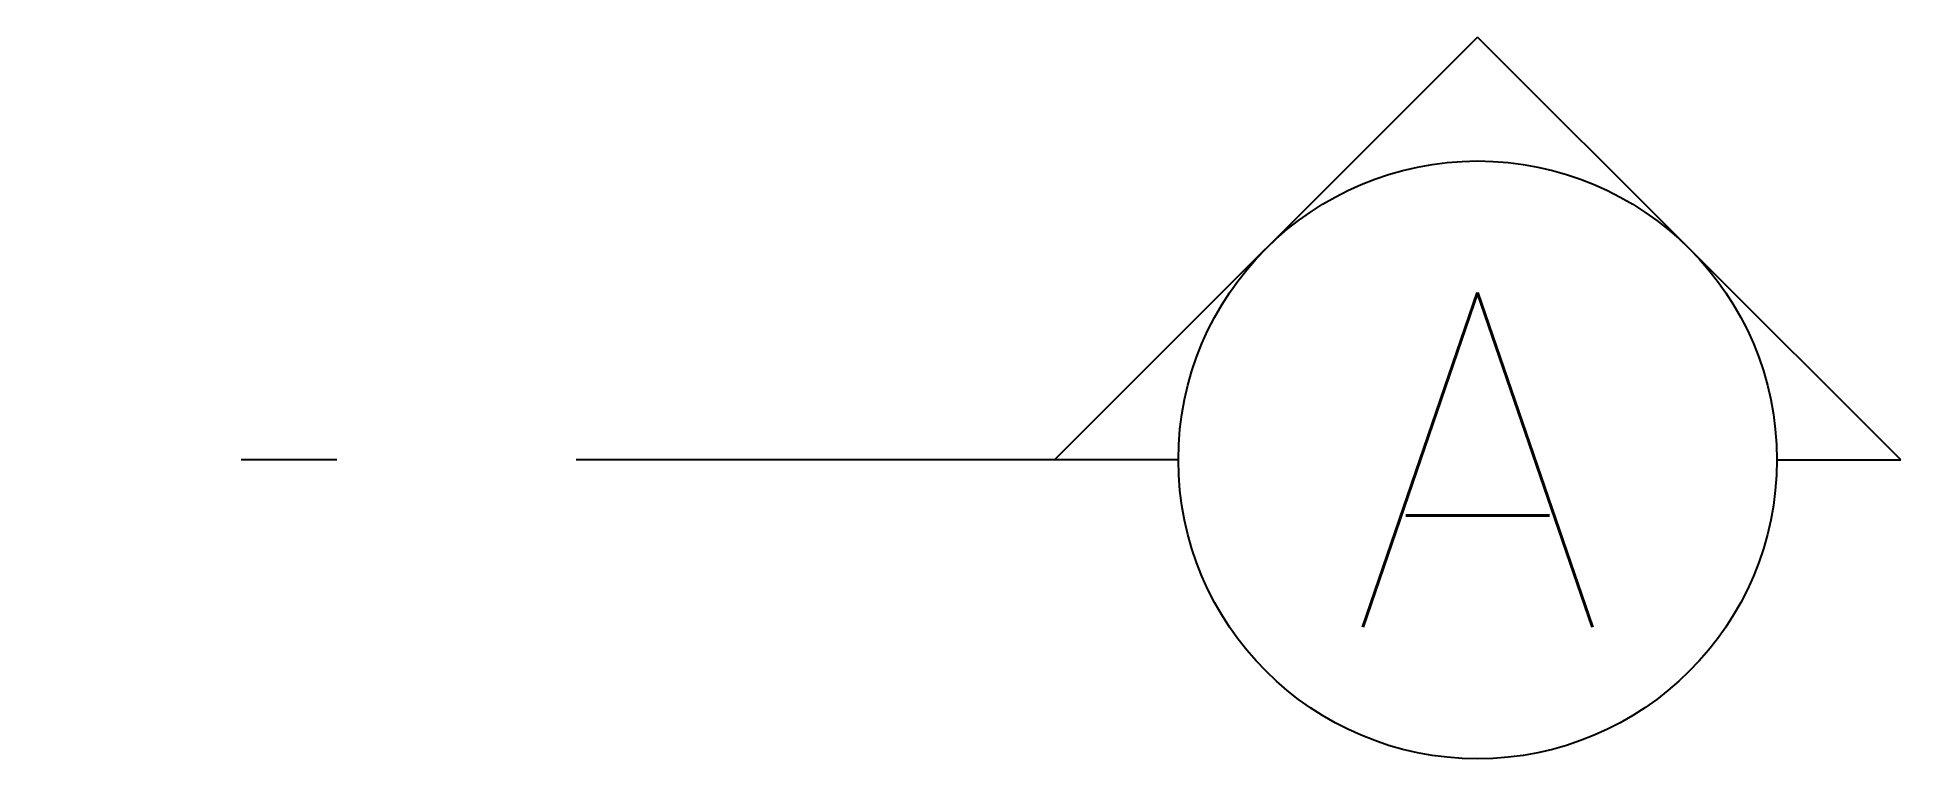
# Model space of a CAD drawing. Header units: millimetres. Extents: x 1157.62 to 1159.57, y -1373.71 to -1372.96.
import ezdxf
from ezdxf.enums import TextEntityAlignment as Align

# ---------------------------------------------------------------- set-up
doc = ezdxf.new("R2010")
doc.units = ezdxf.units.MM
doc.linetypes.add('DASHDOT', pattern=[1, 0.5, -0.25, 0, -0.25])
doc.layers.add('Símbolos_Gráficos', color=1, linetype='Continuous')
doc.styles.add('r140', font='romans.shx')

msp = doc.modelspace()

# ---------------------------------------------------------------- linework, layer by layer
at = {"layer": 'Símbolos_Gráficos', "color": 4}
for p in [(1158.6854, -1373.399), (1159.5697, -1373.399)]:
    msp.add_line(p, (1159.1276, -1372.9569), dxfattribs=at)
at = {"layer": 'Símbolos_Gráficos', "color": 6, "linetype": 'DASHDOT'}
msp.add_line((1158.6854, -1373.399), (1157.6224, -1373.399), dxfattribs=at)
at = {"layer": 'Símbolos_Gráficos', "color": 6}
for p, q in [((1158.8149, -1373.399), (1158.6854, -1373.399)), ((1159.4402, -1373.399), (1159.5697, -1373.399))]:
    msp.add_line(p, q, dxfattribs=at)
at = {"layer": 'Símbolos_Gráficos', "color": 3}
msp.add_circle((1159.1276, -1373.399), 0.3127, dxfattribs=at)

# ---------------------------------------------------------------- texts
at = {"layer": 'Símbolos_Gráficos', "color": 5, "style": 'r140'}
msp.add_text('A', height=0.35, dxfattribs=at).set_placement((1159.1276, -1373.399), align=Align.MIDDLE)

doc.saveas('drawing.dxf')
